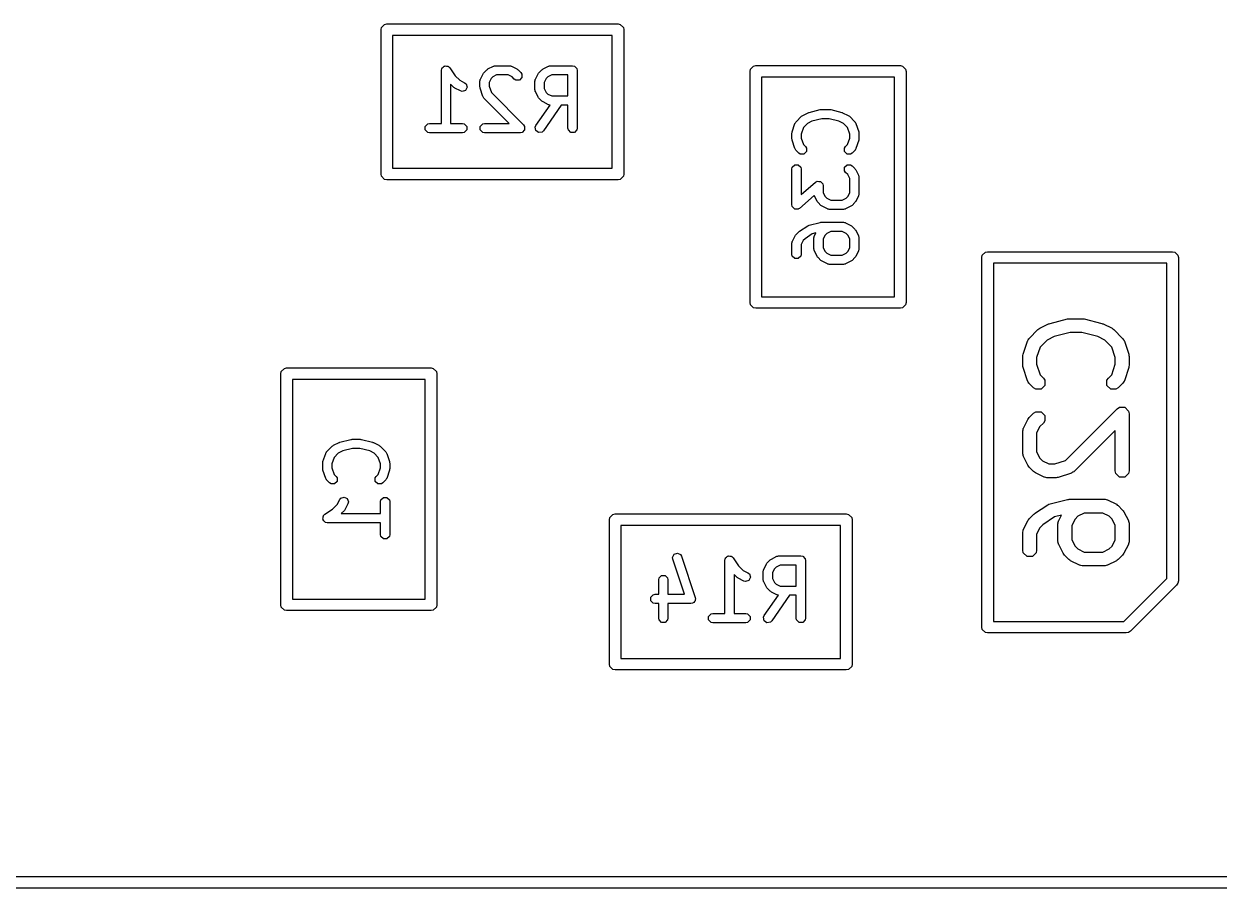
# Model space of a CAD drawing. Header units: inches. Extents: x -0.1 to 2.99, y 0.2 to 2.25.
# Drawn here: x 1.5711 to 1.9782, y 0.4121 to 0.7066 of the extents above; entities that cross this region are included whole.
import ezdxf

# ---------------------------------------------------------------- set-up
doc = ezdxf.new("R2010")
doc.units = ezdxf.units.IN
doc.header["$MEASUREMENT"] = 0
doc.layers.add('BLACK', color=250, linetype='CONTINUOUS')

msp = doc.modelspace()

# ---------------------------------------------------------------- linework, layer by layer
at = {"layer": 'BLACK', "linetype": 'CONTINUOUS'}
for p, q in [((1.69274, 0.70461), (1.69289, 0.70536)), ((1.69274, 0.65539), (1.69274, 0.70461)), ((1.69289, 0.70536), (1.69395, 0.70642)), ((1.69395, 0.70642), (1.6947, 0.70657)), ((1.6947, 0.70657), (1.77344, 0.70657)), ((1.77344, 0.70657), (1.7742, 0.70642)), ((1.7742, 0.70642), (1.77526, 0.70536)), ((1.77526, 0.70536), (1.77541, 0.70461)), ((1.77541, 0.70461), (1.77541, 0.65539)), ((1.69667, 0.70264), (1.69667, 0.65736)), ((1.77148, 0.70264), (1.69667, 0.70264)), ((1.77148, 0.65736), (1.77148, 0.70264)), ((1.71393, 0.69187), (1.71426, 0.6922)), ((1.71426, 0.6922), (1.71442, 0.6922)), ((1.71442, 0.6922), (1.71455, 0.69229)), ((1.71455, 0.69229), (1.715, 0.6922)), ((1.715, 0.6922), (1.71546, 0.6922)), ((1.71546, 0.6922), (1.71558, 0.69208)), ((1.72915, 0.69121), (1.73103, 0.69215)), ((1.73103, 0.69215), (1.7311, 0.69217)), ((1.7311, 0.69217), (1.73113, 0.6922)), ((1.73113, 0.6922), (1.73138, 0.69225)), ((1.73138, 0.69225), (1.73162, 0.69231)), ((1.73162, 0.69231), (1.73165, 0.6923)), ((1.73165, 0.6923), (1.73173, 0.69232)), ((1.73173, 0.69232), (1.73642, 0.69232)), ((1.73642, 0.69232), (1.7365, 0.6923)), ((1.7365, 0.6923), (1.73653, 0.69231)), ((1.73653, 0.69231), (1.73677, 0.69225)), ((1.73677, 0.69225), (1.73702, 0.6922)), ((1.73702, 0.6922), (1.73705, 0.69217)), ((1.73705, 0.69217), (1.73712, 0.69215)), ((1.73712, 0.69215), (1.739, 0.69121)), ((1.7479, 0.69121), (1.74977, 0.69215)), ((1.74977, 0.69215), (1.74985, 0.69217)), ((1.74985, 0.69217), (1.74988, 0.6922)), ((1.74988, 0.6922), (1.75012, 0.69225)), ((1.75012, 0.69225), (1.75037, 0.69231)), ((1.75037, 0.69231), (1.7504, 0.6923)), ((1.7504, 0.6923), (1.75048, 0.69232)), ((1.75048, 0.69232), (1.75798, 0.69232)), ((1.75798, 0.69232), (1.75858, 0.6922)), ((1.75858, 0.6922), (1.75943, 0.69134)), ((1.81858, 0.69112), (1.81964, 0.69219)), ((1.81964, 0.69219), (1.82039, 0.69234)), ((1.82039, 0.69234), (1.86961, 0.69234)), ((1.86961, 0.69234), (1.87036, 0.69219)), ((1.87036, 0.69219), (1.87142, 0.69112)), ((1.71328, 0.69074), (1.7134, 0.69134)), ((1.71328, 0.67263), (1.71328, 0.69074)), ((1.7134, 0.69134), (1.71352, 0.69146)), ((1.71352, 0.69146), (1.71355, 0.69162)), ((1.71355, 0.69162), (1.71393, 0.69187)), ((1.71558, 0.69208), (1.71573, 0.69205)), ((1.71573, 0.69205), (1.71617, 0.69162)), ((1.71617, 0.69162), (1.71796, 0.68893)), ((1.71796, 0.68893), (1.71954, 0.68735)), ((1.72657, 0.6877), (1.72751, 0.68957)), ((1.72751, 0.68957), (1.72767, 0.68977)), ((1.72767, 0.68977), (1.72781, 0.68998)), ((1.72781, 0.68998), (1.72874, 0.69092)), ((1.72874, 0.69092), (1.72895, 0.69106)), ((1.72895, 0.69106), (1.72915, 0.69121)), ((1.73079, 0.68851), (1.73021, 0.68793)), ((1.7321, 0.68917), (1.73079, 0.68851)), ((1.73605, 0.68917), (1.7321, 0.68917)), ((1.73736, 0.68851), (1.73605, 0.68917)), ((1.73812, 0.68775), (1.73736, 0.68851)), ((1.739, 0.69121), (1.7392, 0.69106)), ((1.7392, 0.69106), (1.73941, 0.69092)), ((1.73941, 0.69092), (1.74034, 0.68998)), ((1.74069, 0.68826), (1.73983, 0.68741)), ((1.74034, 0.68998), (1.74069, 0.68947)), ((1.74069, 0.68947), (1.74069, 0.68826)), ((1.74532, 0.6877), (1.74626, 0.68957)), ((1.74626, 0.68957), (1.74641, 0.68977)), ((1.74641, 0.68977), (1.74655, 0.68998)), ((1.74655, 0.68998), (1.74749, 0.69092)), ((1.74749, 0.69092), (1.7477, 0.69106)), ((1.7477, 0.69106), (1.7479, 0.69121)), ((1.74954, 0.68851), (1.74896, 0.68793)), ((1.75085, 0.68917), (1.74954, 0.68851)), ((1.7564, 0.68917), (1.75085, 0.68917)), ((1.7564, 0.68201), (1.7564, 0.68917)), ((1.75943, 0.69134), (1.75955, 0.69074)), ((1.75955, 0.69074), (1.75955, 0.67106)), ((1.81843, 0.69037), (1.81858, 0.69112)), ((1.81843, 0.61163), (1.81843, 0.69037)), ((1.82236, 0.6884), (1.82236, 0.6136)), ((1.86764, 0.6884), (1.82236, 0.6884)), ((1.86764, 0.6136), (1.86764, 0.6884)), ((1.87142, 0.69112), (1.87157, 0.69037)), ((1.87157, 0.69037), (1.87157, 0.61163)), ((1.71749, 0.68494), (1.71643, 0.686)), ((1.71643, 0.686), (1.71643, 0.67263)), ((1.7177, 0.6848), (1.71749, 0.68494)), ((1.7179, 0.68465), (1.7177, 0.6848)), ((1.71978, 0.68371), (1.7179, 0.68465)), ((1.71954, 0.68735), (1.72119, 0.68653)), ((1.72119, 0.68653), (1.72167, 0.68615)), ((1.72205, 0.68501), (1.72151, 0.68393)), ((1.72167, 0.68615), (1.72205, 0.68501)), ((1.72641, 0.6871), (1.72648, 0.68735)), ((1.72642, 0.68707), (1.72641, 0.6871)), ((1.72641, 0.68699), (1.72642, 0.68707)), ((1.72641, 0.68512), (1.72641, 0.68699)), ((1.72646, 0.68487), (1.72641, 0.68512)), ((1.72649, 0.68462), (1.72646, 0.68487)), ((1.72648, 0.68735), (1.72653, 0.6876)), ((1.72743, 0.68181), (1.72649, 0.68462)), ((1.72653, 0.6876), (1.72655, 0.68762)), ((1.72655, 0.68762), (1.72657, 0.6877)), ((1.73021, 0.68793), (1.72956, 0.68662)), ((1.72956, 0.68662), (1.72956, 0.68537)), ((1.72956, 0.68537), (1.7303, 0.68316)), ((1.73863, 0.68741), (1.73812, 0.68775)), ((1.73983, 0.68741), (1.73863, 0.68741)), ((1.74515, 0.68699), (1.74517, 0.68707)), ((1.74515, 0.68418), (1.74515, 0.68699)), ((1.74517, 0.6841), (1.74515, 0.68418)), ((1.74516, 0.6871), (1.74523, 0.68735)), ((1.74517, 0.68707), (1.74516, 0.6871)), ((1.74516, 0.68407), (1.74517, 0.6841)), ((1.74523, 0.68383), (1.74516, 0.68407)), ((1.74523, 0.68735), (1.74527, 0.6876)), ((1.74527, 0.6876), (1.7453, 0.68762)), ((1.7453, 0.68762), (1.74532, 0.6877)), ((1.74896, 0.68793), (1.7483, 0.68662)), ((1.7483, 0.68662), (1.7483, 0.68455)), ((1.7483, 0.68455), (1.74896, 0.68324)), ((1.72037, 0.68355), (1.71978, 0.68371)), ((1.72151, 0.68393), (1.72037, 0.68355)), ((1.72746, 0.68174), (1.72743, 0.68181)), ((1.72746, 0.6817), (1.72746, 0.68174)), ((1.7276, 0.68149), (1.72746, 0.6817)), ((1.72773, 0.68127), (1.7276, 0.68149)), ((1.72776, 0.68126), (1.72773, 0.68127)), ((1.72781, 0.68119), (1.72776, 0.68126)), ((1.73637, 0.67263), (1.72781, 0.68119)), ((1.7303, 0.68316), (1.74128, 0.67217)), ((1.74527, 0.68358), (1.74523, 0.68383)), ((1.7453, 0.68355), (1.74527, 0.68358)), ((1.74532, 0.68348), (1.7453, 0.68355)), ((1.74626, 0.6816), (1.74532, 0.68348)), ((1.74641, 0.6814), (1.74626, 0.6816)), ((1.74655, 0.68119), (1.74641, 0.6814)), ((1.74749, 0.68025), (1.74655, 0.68119)), ((1.7477, 0.68011), (1.74749, 0.68025)), ((1.7479, 0.67996), (1.7477, 0.68011)), ((1.74977, 0.67902), (1.7479, 0.67996)), ((1.74896, 0.68324), (1.74954, 0.68266)), ((1.74954, 0.68266), (1.75085, 0.68201)), ((1.75085, 0.68201), (1.7564, 0.68201)), ((1.74544, 0.67196), (1.75028, 0.67888)), ((1.75411, 0.67886), (1.74802, 0.67015)), ((1.74985, 0.679), (1.74977, 0.67902)), ((1.74988, 0.67898), (1.74985, 0.679)), ((1.75012, 0.67893), (1.74988, 0.67898)), ((1.75028, 0.67888), (1.75012, 0.67893)), ((1.7564, 0.67886), (1.75411, 0.67886)), ((1.7564, 0.67106), (1.7564, 0.67886)), ((1.83637, 0.67537), (1.83824, 0.67631)), ((1.83824, 0.67631), (1.83841, 0.67636)), ((1.83841, 0.67636), (1.83856, 0.67643)), ((1.83856, 0.67643), (1.84231, 0.67737)), ((1.84231, 0.67737), (1.84251, 0.67738)), ((1.84251, 0.67738), (1.84269, 0.67742)), ((1.84269, 0.67742), (1.84551, 0.67742)), ((1.84551, 0.67742), (1.8457, 0.67738)), ((1.8457, 0.67738), (1.84589, 0.67737)), ((1.84589, 0.67737), (1.84964, 0.67643)), ((1.84964, 0.67643), (1.84979, 0.67636)), ((1.84979, 0.67636), (1.84996, 0.67631)), ((1.84996, 0.67631), (1.85183, 0.67537)), ((1.70778, 0.67166), (1.70863, 0.67251)), ((1.70863, 0.67251), (1.70923, 0.67263)), ((1.70923, 0.67263), (1.71328, 0.67263)), ((1.71643, 0.67263), (1.72048, 0.67263)), ((1.72048, 0.67263), (1.72109, 0.67251)), ((1.72109, 0.67251), (1.72194, 0.67166)), ((1.72653, 0.67166), (1.72738, 0.67251)), ((1.72738, 0.67251), (1.72798, 0.67263)), ((1.72798, 0.67263), (1.73637, 0.67263)), ((1.74128, 0.67217), (1.74162, 0.67166)), ((1.74519, 0.6714), (1.74544, 0.67196)), ((1.83276, 0.66978), (1.8337, 0.67259)), ((1.8337, 0.67259), (1.83374, 0.67266)), ((1.83374, 0.67269), (1.83388, 0.6729)), ((1.83374, 0.67266), (1.83374, 0.67269)), ((1.83388, 0.6729), (1.83401, 0.67312)), ((1.83401, 0.67312), (1.83404, 0.67314)), ((1.83404, 0.67314), (1.83408, 0.6732)), ((1.83408, 0.6732), (1.83596, 0.67508)), ((1.83596, 0.67508), (1.83617, 0.67522)), ((1.83617, 0.67522), (1.83637, 0.67537)), ((1.838, 0.67267), (1.83657, 0.67124)), ((1.83949, 0.67342), (1.838, 0.67267)), ((1.84289, 0.67427), (1.83949, 0.67342)), ((1.84531, 0.67427), (1.84289, 0.67427)), ((1.84871, 0.67342), (1.84531, 0.67427)), ((1.8502, 0.67267), (1.84871, 0.67342)), ((1.85163, 0.67124), (1.8502, 0.67267)), ((1.85183, 0.67537), (1.85203, 0.67522)), ((1.85203, 0.67522), (1.85224, 0.67508)), ((1.85224, 0.67508), (1.85412, 0.6732)), ((1.85412, 0.6732), (1.85416, 0.67314)), ((1.85416, 0.67314), (1.8542, 0.67312)), ((1.8542, 0.67312), (1.85432, 0.6729)), ((1.85432, 0.6729), (1.85446, 0.67269)), ((1.85446, 0.67269), (1.85446, 0.67266)), ((1.85446, 0.67266), (1.8545, 0.67259)), ((1.8545, 0.67259), (1.85544, 0.66978)), ((1.70778, 0.67045), (1.70778, 0.67166)), ((1.70863, 0.6696), (1.70778, 0.67045)), ((1.70923, 0.66948), (1.70863, 0.6696)), ((1.72048, 0.66948), (1.70923, 0.66948)), ((1.72109, 0.6696), (1.72048, 0.66948)), ((1.72194, 0.67045), (1.72109, 0.6696)), ((1.72194, 0.67166), (1.72194, 0.67045)), ((1.72653, 0.67045), (1.72653, 0.67166)), ((1.72738, 0.6696), (1.72653, 0.67045)), ((1.72798, 0.66948), (1.72738, 0.6696)), ((1.74017, 0.66948), (1.72798, 0.66948)), ((1.74077, 0.6696), (1.74017, 0.66948)), ((1.74162, 0.67045), (1.74077, 0.6696)), ((1.74077, 0.6696), (1.74077, 0.6696)), ((1.74162, 0.67166), (1.74162, 0.67045)), ((1.7454, 0.67021), (1.74519, 0.6714)), ((1.74639, 0.66952), (1.7454, 0.67021)), ((1.74758, 0.66973), (1.74639, 0.66952)), ((1.74802, 0.67015), (1.74758, 0.66973)), ((1.75652, 0.67045), (1.7564, 0.67106)), ((1.75738, 0.6696), (1.75652, 0.67045)), ((1.75858, 0.6696), (1.75738, 0.6696)), ((1.75943, 0.67045), (1.75858, 0.6696)), ((1.75955, 0.67106), (1.75943, 0.67045)), ((1.83268, 0.66928), (1.83273, 0.66953)), ((1.83268, 0.6674), (1.83268, 0.66928)), ((1.83273, 0.66953), (1.83276, 0.66978)), ((1.83657, 0.67124), (1.83583, 0.66902)), ((1.83583, 0.66902), (1.83583, 0.66766)), ((1.85237, 0.66902), (1.85163, 0.67124)), ((1.85237, 0.66766), (1.85237, 0.66902)), ((1.85544, 0.66978), (1.85547, 0.66953)), ((1.85547, 0.66953), (1.85552, 0.66928)), ((1.85552, 0.66928), (1.85552, 0.6674)), ((1.83273, 0.66716), (1.83268, 0.6674)), ((1.83276, 0.66691), (1.83273, 0.66716)), ((1.8337, 0.66409), (1.83276, 0.66691)), ((1.83374, 0.66403), (1.8337, 0.66409)), ((1.83374, 0.66399), (1.83374, 0.66403)), ((1.83388, 0.66378), (1.83374, 0.66399)), ((1.83401, 0.66356), (1.83388, 0.66378)), ((1.83583, 0.66766), (1.83657, 0.66544)), ((1.83657, 0.66544), (1.83725, 0.66477)), ((1.83725, 0.66477), (1.83759, 0.66426)), ((1.83759, 0.66426), (1.83759, 0.66305)), ((1.85061, 0.66426), (1.85095, 0.66477)), ((1.85061, 0.66305), (1.85061, 0.66426)), ((1.85095, 0.66477), (1.85163, 0.66544)), ((1.85163, 0.66544), (1.85237, 0.66766)), ((1.85432, 0.66378), (1.8542, 0.66356)), ((1.85446, 0.66399), (1.85432, 0.66378)), ((1.8545, 0.66409), (1.85446, 0.66403)), ((1.85446, 0.66403), (1.85446, 0.66399)), ((1.85544, 0.66691), (1.8545, 0.66409)), ((1.85547, 0.66716), (1.85544, 0.66691)), ((1.85552, 0.6674), (1.85547, 0.66716)), ((1.83404, 0.66354), (1.83401, 0.66356)), ((1.83408, 0.66348), (1.83404, 0.66354)), ((1.83502, 0.66254), (1.83408, 0.66348)), ((1.83553, 0.6622), (1.83502, 0.66254)), ((1.83674, 0.6622), (1.83553, 0.6622)), ((1.83759, 0.66305), (1.83674, 0.6622)), ((1.85147, 0.6622), (1.85061, 0.66305)), ((1.85267, 0.6622), (1.85147, 0.6622)), ((1.85318, 0.66254), (1.85267, 0.6622)), ((1.85412, 0.66348), (1.85318, 0.66254)), ((1.85416, 0.66354), (1.85412, 0.66348)), ((1.8542, 0.66356), (1.85416, 0.66354)), ((1.69667, 0.65736), (1.77148, 0.65736)), ((1.83268, 0.65709), (1.8328, 0.6577)), ((1.83268, 0.64491), (1.83268, 0.65709)), ((1.8328, 0.6577), (1.83366, 0.65855)), ((1.83366, 0.65855), (1.83486, 0.65855)), ((1.83486, 0.65855), (1.83571, 0.6577)), ((1.83571, 0.6577), (1.83583, 0.65709)), ((1.83583, 0.65709), (1.83583, 0.64838)), ((1.85061, 0.6577), (1.85147, 0.65855)), ((1.85061, 0.65649), (1.85061, 0.6577)), ((1.85095, 0.65598), (1.85061, 0.65649)), ((1.85171, 0.65522), (1.85095, 0.65598)), ((1.85147, 0.65855), (1.85267, 0.65855)), ((1.85267, 0.65855), (1.85318, 0.65821)), ((1.85318, 0.65821), (1.85412, 0.65727)), ((1.85412, 0.65727), (1.85426, 0.65706)), ((1.85426, 0.65706), (1.85441, 0.65686)), ((1.85441, 0.65686), (1.85535, 0.65499)), ((1.69289, 0.65464), (1.69274, 0.65539)), ((1.69395, 0.65358), (1.69289, 0.65464)), ((1.6947, 0.65343), (1.69395, 0.65358)), ((1.77344, 0.65343), (1.6947, 0.65343)), ((1.7742, 0.65358), (1.77344, 0.65343)), ((1.77526, 0.65464), (1.7742, 0.65358)), ((1.77541, 0.65539), (1.77526, 0.65464)), ((1.83583, 0.64838), (1.84072, 0.65265)), ((1.84072, 0.65265), (1.84111, 0.65288)), ((1.84111, 0.65288), (1.84115, 0.65292)), ((1.84115, 0.65292), (1.84119, 0.65292)), ((1.84119, 0.65292), (1.84125, 0.65296)), ((1.84125, 0.65296), (1.84181, 0.65292)), ((1.84181, 0.65292), (1.84236, 0.65292)), ((1.84236, 0.65292), (1.8424, 0.65288)), ((1.8424, 0.65288), (1.84245, 0.65288)), ((1.84245, 0.65288), (1.84282, 0.65246)), ((1.84282, 0.65246), (1.84321, 0.65207)), ((1.84321, 0.65207), (1.84323, 0.652)), ((1.84323, 0.652), (1.84325, 0.65197)), ((1.84325, 0.65197), (1.84324, 0.65191)), ((1.84324, 0.65191), (1.84333, 0.65147)), ((1.84333, 0.65147), (1.84333, 0.64903)), ((1.85237, 0.65391), (1.85171, 0.65522)), ((1.85237, 0.64903), (1.85237, 0.65391)), ((1.85535, 0.65499), (1.85537, 0.65491)), ((1.85537, 0.65491), (1.8554, 0.65488)), ((1.8554, 0.65488), (1.85545, 0.65464)), ((1.85545, 0.65464), (1.85551, 0.65439)), ((1.85551, 0.65439), (1.8555, 0.65436)), ((1.8555, 0.65436), (1.85552, 0.65428)), ((1.85552, 0.65428), (1.85552, 0.64866)), ((1.84029, 0.6481), (1.83529, 0.64372)), ((1.8403, 0.64805), (1.84029, 0.6481)), ((1.84033, 0.64803), (1.8403, 0.64805)), ((1.84035, 0.64795), (1.84033, 0.64803)), ((1.84129, 0.64608), (1.84035, 0.64795)), ((1.84333, 0.64903), (1.84399, 0.64771)), ((1.84399, 0.64771), (1.84456, 0.64714)), ((1.85114, 0.64714), (1.85171, 0.64771)), ((1.85171, 0.64771), (1.85237, 0.64903)), ((1.85535, 0.64795), (1.85441, 0.64608)), ((1.85537, 0.64803), (1.85535, 0.64795)), ((1.8554, 0.64805), (1.85537, 0.64803)), ((1.85545, 0.6483), (1.8554, 0.64805)), ((1.85551, 0.64854), (1.85545, 0.6483)), ((1.85552, 0.64866), (1.8555, 0.64858)), ((1.8555, 0.64858), (1.85551, 0.64854)), ((1.83277, 0.64447), (1.83268, 0.64491)), ((1.83277, 0.6444), (1.83277, 0.64447)), ((1.83279, 0.64438), (1.83277, 0.6444)), ((1.8328, 0.6443), (1.83279, 0.64438)), ((1.83319, 0.64391), (1.8328, 0.6443)), ((1.83356, 0.6435), (1.83319, 0.64391)), ((1.83362, 0.64349), (1.83356, 0.6435)), ((1.83366, 0.64345), (1.83362, 0.64349)), ((1.83421, 0.64345), (1.83366, 0.64345)), ((1.83476, 0.64342), (1.83421, 0.64345)), ((1.83483, 0.64345), (1.83476, 0.64342)), ((1.83486, 0.64345), (1.83483, 0.64345)), ((1.83491, 0.6435), (1.83486, 0.64345)), ((1.83529, 0.64372), (1.83491, 0.6435)), ((1.84144, 0.64588), (1.84129, 0.64608)), ((1.84158, 0.64567), (1.84144, 0.64588)), ((1.84252, 0.64473), (1.84158, 0.64567)), ((1.84273, 0.64459), (1.84252, 0.64473)), ((1.84293, 0.64444), (1.84273, 0.64459)), ((1.8448, 0.6435), (1.84293, 0.64444)), ((1.84456, 0.64714), (1.84588, 0.64648)), ((1.84488, 0.64348), (1.8448, 0.6435)), ((1.8449, 0.64345), (1.84488, 0.64348)), ((1.84515, 0.6434), (1.8449, 0.64345)), ((1.84539, 0.64334), (1.84515, 0.6434)), ((1.84543, 0.64335), (1.84539, 0.64334)), ((1.84551, 0.64333), (1.84543, 0.64335)), ((1.85019, 0.64333), (1.84551, 0.64333)), ((1.84588, 0.64648), (1.84982, 0.64648)), ((1.84982, 0.64648), (1.85114, 0.64714)), ((1.85027, 0.64335), (1.85019, 0.64333)), ((1.8503, 0.64334), (1.85027, 0.64335)), ((1.85055, 0.6434), (1.8503, 0.64334)), ((1.8508, 0.64345), (1.85055, 0.6434)), ((1.85082, 0.64348), (1.8508, 0.64345)), ((1.8509, 0.6435), (1.85082, 0.64348)), ((1.85277, 0.64444), (1.8509, 0.6435)), ((1.85297, 0.64459), (1.85277, 0.64444)), ((1.85318, 0.64473), (1.85297, 0.64459)), ((1.85412, 0.64567), (1.85318, 0.64473)), ((1.85426, 0.64588), (1.85412, 0.64567)), ((1.85441, 0.64608), (1.85426, 0.64588)), ((1.83408, 0.63477), (1.83502, 0.63571)), ((1.83502, 0.63571), (1.83515, 0.6358)), ((1.83515, 0.6358), (1.83526, 0.63591)), ((1.83526, 0.63591), (1.83807, 0.63778)), ((1.83807, 0.63778), (1.83832, 0.63788)), ((1.83832, 0.63788), (1.83856, 0.638)), ((1.83856, 0.638), (1.84231, 0.63894)), ((1.84083, 0.63532), (1.83959, 0.63501)), ((1.84035, 0.63436), (1.84083, 0.63532)), ((1.84231, 0.63894), (1.84251, 0.63895)), ((1.84251, 0.63895), (1.84269, 0.63898)), ((1.84269, 0.63898), (1.85019, 0.63898)), ((1.84456, 0.63518), (1.84399, 0.6346)), ((1.84588, 0.63583), (1.84456, 0.63518)), ((1.84982, 0.63583), (1.84588, 0.63583)), ((1.85114, 0.63518), (1.84982, 0.63583)), ((1.85019, 0.63898), (1.85027, 0.63897)), ((1.85027, 0.63897), (1.8503, 0.63898)), ((1.8503, 0.63898), (1.85055, 0.63891)), ((1.85055, 0.63891), (1.8508, 0.63886)), ((1.8508, 0.63886), (1.85082, 0.63884)), ((1.85082, 0.63884), (1.8509, 0.63882)), ((1.8509, 0.63882), (1.85277, 0.63788)), ((1.85171, 0.6346), (1.85114, 0.63518)), ((1.85277, 0.63788), (1.85297, 0.63772)), ((1.85297, 0.63772), (1.85318, 0.63758)), ((1.85318, 0.63758), (1.85412, 0.63665)), ((1.85412, 0.63665), (1.85426, 0.63644)), ((1.85426, 0.63644), (1.85441, 0.63624)), ((1.85441, 0.63624), (1.85535, 0.63436)), ((1.83268, 0.63178), (1.8327, 0.63186)), ((1.83268, 0.62803), (1.83268, 0.63178)), ((1.83269, 0.6319), (1.83275, 0.63214)), ((1.8327, 0.63186), (1.83269, 0.6319)), ((1.83275, 0.63214), (1.8328, 0.63239)), ((1.8328, 0.63239), (1.83283, 0.63241)), ((1.83283, 0.63241), (1.83285, 0.63249)), ((1.83285, 0.63249), (1.83379, 0.63436)), ((1.83379, 0.63436), (1.83394, 0.63456)), ((1.83394, 0.63456), (1.83408, 0.63477)), ((1.83649, 0.63273), (1.83583, 0.63141)), ((1.83583, 0.63141), (1.83583, 0.62803)), ((1.83714, 0.63337), (1.83649, 0.63273)), ((1.83959, 0.63501), (1.83714, 0.63337)), ((1.84018, 0.63366), (1.8402, 0.63374)), ((1.84018, 0.62991), (1.84018, 0.63366)), ((1.84019, 0.63377), (1.84025, 0.63401)), ((1.8402, 0.63374), (1.84019, 0.63377)), ((1.84025, 0.63401), (1.8403, 0.63426)), ((1.8403, 0.63426), (1.84033, 0.63429)), ((1.84033, 0.63429), (1.84035, 0.63436)), ((1.84399, 0.6346), (1.84333, 0.63329)), ((1.84333, 0.63329), (1.84333, 0.63028)), ((1.85237, 0.63329), (1.85171, 0.6346)), ((1.85237, 0.63028), (1.85237, 0.63329)), ((1.85535, 0.63436), (1.85537, 0.63429)), ((1.85537, 0.63429), (1.8554, 0.63426)), ((1.8554, 0.63426), (1.85545, 0.63401)), ((1.85545, 0.63401), (1.85551, 0.63377)), ((1.85551, 0.63377), (1.8555, 0.63374)), ((1.8555, 0.63374), (1.85552, 0.63366)), ((1.85552, 0.63366), (1.85552, 0.62991)), ((1.8328, 0.62743), (1.83268, 0.62803)), ((1.83366, 0.62658), (1.8328, 0.62743)), ((1.83571, 0.62743), (1.83486, 0.62658)), ((1.83583, 0.62803), (1.83571, 0.62743)), ((1.8402, 0.62983), (1.84018, 0.62991)), ((1.84019, 0.6298), (1.8402, 0.62983)), ((1.84025, 0.62955), (1.84019, 0.6298)), ((1.8403, 0.62931), (1.84025, 0.62955)), ((1.84033, 0.62928), (1.8403, 0.62931)), ((1.84035, 0.6292), (1.84033, 0.62928)), ((1.84129, 0.62733), (1.84035, 0.6292)), ((1.84144, 0.62713), (1.84129, 0.62733)), ((1.84158, 0.62692), (1.84144, 0.62713)), ((1.84333, 0.63028), (1.84399, 0.62897)), ((1.84399, 0.62897), (1.84456, 0.62839)), ((1.84456, 0.62839), (1.84588, 0.62773)), ((1.84588, 0.62773), (1.84982, 0.62773)), ((1.84982, 0.62773), (1.85114, 0.62839)), ((1.85114, 0.62839), (1.85171, 0.62897)), ((1.85171, 0.62897), (1.85237, 0.63028)), ((1.85426, 0.62713), (1.85412, 0.62692)), ((1.85441, 0.62733), (1.85426, 0.62713)), ((1.85535, 0.6292), (1.85441, 0.62733)), ((1.85537, 0.62928), (1.85535, 0.6292)), ((1.8554, 0.62931), (1.85537, 0.62928)), ((1.85545, 0.62955), (1.8554, 0.62931)), ((1.85551, 0.6298), (1.85545, 0.62955)), ((1.85552, 0.62991), (1.8555, 0.62983)), ((1.8555, 0.62983), (1.85551, 0.6298)), ((1.89738, 0.62698), (1.89753, 0.62773)), ((1.89738, 0.50099), (1.89738, 0.62698)), ((1.89753, 0.62773), (1.89859, 0.6288)), ((1.89859, 0.6288), (1.89935, 0.62894)), ((1.89935, 0.62894), (1.96234, 0.62894)), ((1.96234, 0.62894), (1.96309, 0.6288)), ((1.96309, 0.6288), (1.96416, 0.62773)), ((1.96416, 0.62773), (1.96431, 0.62698)), ((1.96431, 0.62698), (1.96431, 0.51674)), ((1.83486, 0.62658), (1.83366, 0.62658)), ((1.84252, 0.62598), (1.84158, 0.62692)), ((1.84273, 0.62584), (1.84252, 0.62598)), ((1.84293, 0.62569), (1.84273, 0.62584)), ((1.8448, 0.62475), (1.84293, 0.62569)), ((1.84488, 0.62473), (1.8448, 0.62475)), ((1.8449, 0.6247), (1.84488, 0.62473)), ((1.84515, 0.62466), (1.8449, 0.6247)), ((1.84539, 0.62459), (1.84515, 0.62466)), ((1.84543, 0.6246), (1.84539, 0.62459)), ((1.84551, 0.62458), (1.84543, 0.6246)), ((1.85019, 0.62458), (1.84551, 0.62458)), ((1.85027, 0.6246), (1.85019, 0.62458)), ((1.8503, 0.62459), (1.85027, 0.6246)), ((1.85055, 0.62466), (1.8503, 0.62459)), ((1.8508, 0.6247), (1.85055, 0.62466)), ((1.85082, 0.62473), (1.8508, 0.6247)), ((1.8509, 0.62475), (1.85082, 0.62473)), ((1.85277, 0.62569), (1.8509, 0.62475)), ((1.85297, 0.62584), (1.85277, 0.62569)), ((1.85318, 0.62598), (1.85297, 0.62584)), ((1.85412, 0.62692), (1.85318, 0.62598)), ((1.90131, 0.62501), (1.90131, 0.50296)), ((1.96037, 0.62501), (1.90131, 0.62501)), ((1.96037, 0.51756), (1.96037, 0.62501)), ((1.81858, 0.61088), (1.81843, 0.61163)), ((1.81964, 0.60981), (1.81858, 0.61088)), ((1.82236, 0.6136), (1.86764, 0.6136)), ((1.87142, 0.61088), (1.87036, 0.60981)), ((1.87157, 0.61163), (1.87142, 0.61088)), ((1.82039, 0.60966), (1.81964, 0.60981)), ((1.86961, 0.60966), (1.82039, 0.60966)), ((1.87036, 0.60981), (1.86961, 0.60966)), ((1.9165, 0.6024), (1.91681, 0.60261)), ((1.91681, 0.60261), (1.91711, 0.60284)), ((1.91711, 0.60284), (1.92011, 0.60434)), ((1.92011, 0.60434), (1.92036, 0.60441)), ((1.92036, 0.60441), (1.9206, 0.60452)), ((1.9206, 0.60452), (1.9266, 0.60602)), ((1.9266, 0.60602), (1.92689, 0.60604)), ((1.92689, 0.60604), (1.92717, 0.60609)), ((1.92717, 0.60609), (1.93167, 0.60609)), ((1.93167, 0.60609), (1.93195, 0.60604)), ((1.93195, 0.60604), (1.93224, 0.60602)), ((1.93224, 0.60602), (1.93824, 0.60452)), ((1.93824, 0.60452), (1.93848, 0.60441)), ((1.93848, 0.60441), (1.93872, 0.60434)), ((1.93872, 0.60434), (1.94172, 0.60284)), ((1.94172, 0.60284), (1.94202, 0.60261)), ((1.94202, 0.60261), (1.94234, 0.6024)), ((1.91143, 0.59398), (1.91293, 0.59848)), ((1.91293, 0.59848), (1.91299, 0.59858)), ((1.91299, 0.59863), (1.9132, 0.59895)), ((1.91299, 0.59858), (1.91299, 0.59863)), ((1.9132, 0.59895), (1.91339, 0.59928)), ((1.91339, 0.59928), (1.91344, 0.5993)), ((1.91344, 0.5993), (1.9135, 0.5994)), ((1.9135, 0.5994), (1.9165, 0.6024)), ((1.91957, 0.59879), (1.91724, 0.59645)), ((1.922, 0.6), (1.91957, 0.59879)), ((1.92746, 0.60137), (1.922, 0.6)), ((1.93138, 0.60137), (1.92746, 0.60137)), ((1.93684, 0.6), (1.93138, 0.60137)), ((1.93927, 0.59879), (1.93684, 0.6)), ((1.9416, 0.59645), (1.93927, 0.59879)), ((1.94234, 0.6024), (1.94534, 0.5994)), ((1.94534, 0.5994), (1.9454, 0.5993)), ((1.9454, 0.5993), (1.94545, 0.59928)), ((1.94545, 0.59928), (1.94564, 0.59895)), ((1.94564, 0.59895), (1.94585, 0.59863)), ((1.94585, 0.59863), (1.94585, 0.59858)), ((1.94585, 0.59858), (1.94591, 0.59848)), ((1.94591, 0.59848), (1.94741, 0.59398)), ((1.91724, 0.59645), (1.91603, 0.59285)), ((1.94281, 0.59285), (1.9416, 0.59645)), ((1.91131, 0.59323), (1.91138, 0.5936)), ((1.91131, 0.59023), (1.91131, 0.59323)), ((1.91138, 0.5936), (1.91143, 0.59398)), ((1.91603, 0.59285), (1.91603, 0.59061)), ((1.91603, 0.59061), (1.91724, 0.58701)), ((1.9416, 0.58701), (1.94281, 0.59061)), ((1.94281, 0.59061), (1.94281, 0.59285)), ((1.94741, 0.59398), (1.94746, 0.5936)), ((1.94746, 0.5936), (1.94753, 0.59323)), ((1.94753, 0.59323), (1.94753, 0.59023)), ((1.65858, 0.58735), (1.65873, 0.58811)), ((1.65858, 0.50861), (1.65858, 0.58735)), ((1.65873, 0.58811), (1.6598, 0.58917)), ((1.6598, 0.58917), (1.66055, 0.58932)), ((1.66055, 0.58932), (1.70976, 0.58932)), ((1.70976, 0.58932), (1.71052, 0.58917)), ((1.71052, 0.58917), (1.71158, 0.58811)), ((1.71158, 0.58811), (1.71173, 0.58735)), ((1.71173, 0.58735), (1.71173, 0.50861)), ((1.91138, 0.58986), (1.91131, 0.59023)), ((1.91143, 0.58948), (1.91138, 0.58986)), ((1.91293, 0.58498), (1.91143, 0.58948)), ((1.91724, 0.58701), (1.91834, 0.5859)), ((1.9405, 0.5859), (1.9416, 0.58701)), ((1.94741, 0.58948), (1.94591, 0.58498)), ((1.94746, 0.58986), (1.94741, 0.58948)), ((1.94753, 0.59023), (1.94746, 0.58986)), ((1.66252, 0.58539), (1.66252, 0.51058)), ((1.7078, 0.58539), (1.66252, 0.58539)), ((1.7078, 0.51058), (1.7078, 0.58539)), ((1.91299, 0.58488), (1.91293, 0.58498)), ((1.91299, 0.58483), (1.91299, 0.58488)), ((1.9132, 0.58451), (1.91299, 0.58483)), ((1.91339, 0.58418), (1.9132, 0.58451)), ((1.91344, 0.58416), (1.91339, 0.58418)), ((1.9135, 0.58406), (1.91344, 0.58416)), ((1.915, 0.58256), (1.9135, 0.58406)), ((1.91577, 0.58205), (1.915, 0.58256)), ((1.91885, 0.58333), (1.91758, 0.58205)), ((1.91834, 0.5859), (1.91885, 0.58514)), ((1.91885, 0.58514), (1.91885, 0.58333)), ((1.93999, 0.58514), (1.9405, 0.5859)), ((1.93999, 0.58333), (1.93999, 0.58514)), ((1.94126, 0.58205), (1.93999, 0.58333)), ((1.94384, 0.58256), (1.94307, 0.58205)), ((1.94534, 0.58406), (1.94384, 0.58256)), ((1.9454, 0.58416), (1.94534, 0.58406)), ((1.94545, 0.58418), (1.9454, 0.58416)), ((1.94564, 0.58451), (1.94545, 0.58418)), ((1.94585, 0.58483), (1.94564, 0.58451)), ((1.94591, 0.58498), (1.94585, 0.58488)), ((1.94585, 0.58488), (1.94585, 0.58483)), ((1.91758, 0.58205), (1.91577, 0.58205)), ((1.94307, 0.58205), (1.94126, 0.58205)), ((1.915, 0.5739), (1.91577, 0.57442)), ((1.91577, 0.57442), (1.91758, 0.57442)), ((1.91758, 0.57442), (1.91885, 0.57314)), ((1.92589, 0.5578), (1.9435, 0.5754)), ((1.9435, 0.5754), (1.94426, 0.57592)), ((1.94426, 0.57592), (1.94607, 0.57592)), ((1.94607, 0.57592), (1.94735, 0.57464)), ((1.94735, 0.57464), (1.94753, 0.57373)), ((1.91156, 0.56879), (1.91306, 0.57179)), ((1.91306, 0.57179), (1.91329, 0.57209)), ((1.91329, 0.57209), (1.9135, 0.5724)), ((1.9135, 0.5724), (1.915, 0.5739)), ((1.91834, 0.57056), (1.91711, 0.56933)), ((1.91885, 0.57133), (1.91834, 0.57056)), ((1.91885, 0.57314), (1.91885, 0.57133)), ((1.94753, 0.57373), (1.94753, 0.55424)), ((1.91131, 0.56773), (1.91133, 0.56785)), ((1.91131, 0.56023), (1.91131, 0.56773)), ((1.91132, 0.5679), (1.91142, 0.56827)), ((1.91133, 0.56785), (1.91132, 0.5679)), ((1.91142, 0.56827), (1.91149, 0.56864)), ((1.91149, 0.56864), (1.91153, 0.56868)), ((1.91153, 0.56868), (1.91156, 0.56879)), ((1.91711, 0.56933), (1.91603, 0.56718)), ((1.91603, 0.56718), (1.91603, 0.56079)), ((1.94281, 0.56803), (1.92884, 0.55407)), ((1.94281, 0.55424), (1.94281, 0.56803)), ((1.67424, 0.56082), (1.67611, 0.56269)), ((1.67611, 0.56269), (1.67632, 0.56283)), ((1.67632, 0.56283), (1.67652, 0.56298)), ((1.67652, 0.56298), (1.6784, 0.56392)), ((1.6784, 0.56392), (1.67856, 0.56397)), ((1.67856, 0.56397), (1.67872, 0.56404)), ((1.67872, 0.56404), (1.68247, 0.56498)), ((1.68305, 0.56188), (1.67965, 0.56103)), ((1.68247, 0.56498), (1.68266, 0.56499)), ((1.68266, 0.56499), (1.68285, 0.56503)), ((1.68285, 0.56503), (1.68566, 0.56503)), ((1.68547, 0.56188), (1.68305, 0.56188)), ((1.68886, 0.56103), (1.68547, 0.56188)), ((1.68566, 0.56503), (1.68585, 0.56499)), ((1.68585, 0.56499), (1.68605, 0.56498)), ((1.68605, 0.56498), (1.6898, 0.56404)), ((1.6898, 0.56404), (1.68995, 0.56397)), ((1.68995, 0.56397), (1.69012, 0.56392)), ((1.69012, 0.56392), (1.69199, 0.56298)), ((1.69199, 0.56298), (1.69219, 0.56283)), ((1.69219, 0.56283), (1.6924, 0.56269)), ((1.6924, 0.56269), (1.69428, 0.56082)), ((1.67292, 0.55739), (1.67386, 0.5602)), ((1.67386, 0.5602), (1.6739, 0.56027)), ((1.6739, 0.5603), (1.67404, 0.56051)), ((1.6739, 0.56027), (1.6739, 0.5603)), ((1.67404, 0.56051), (1.67416, 0.56073)), ((1.67416, 0.56073), (1.6742, 0.56075)), ((1.6742, 0.56075), (1.67424, 0.56082)), ((1.67673, 0.55885), (1.67599, 0.55663)), ((1.67816, 0.56028), (1.67673, 0.55885)), ((1.67965, 0.56103), (1.67816, 0.56028)), ((1.69036, 0.56028), (1.68886, 0.56103)), ((1.69179, 0.55885), (1.69036, 0.56028)), ((1.69253, 0.55663), (1.69179, 0.55885)), ((1.69428, 0.56082), (1.69432, 0.56075)), ((1.69432, 0.56075), (1.69435, 0.56073)), ((1.69435, 0.56073), (1.69448, 0.56051)), ((1.69448, 0.56051), (1.69462, 0.5603)), ((1.69462, 0.5603), (1.69462, 0.56027)), ((1.69462, 0.56027), (1.69466, 0.5602)), ((1.69466, 0.5602), (1.69559, 0.55739)), ((1.91133, 0.56012), (1.91131, 0.56023)), ((1.91132, 0.56007), (1.91133, 0.56012)), ((1.91142, 0.5597), (1.91132, 0.56007)), ((1.91149, 0.55933), (1.91142, 0.5597)), ((1.91153, 0.55929), (1.91149, 0.55933)), ((1.91156, 0.55918), (1.91153, 0.55929)), ((1.91306, 0.55618), (1.91156, 0.55918)), ((1.91603, 0.56079), (1.91711, 0.55863)), ((1.91711, 0.55863), (1.91807, 0.55768)), ((1.92229, 0.5566), (1.92589, 0.5578)), ((1.67284, 0.55689), (1.67289, 0.55714)), ((1.67284, 0.55501), (1.67284, 0.55689)), ((1.67289, 0.55477), (1.67284, 0.55501)), ((1.67289, 0.55714), (1.67292, 0.55739)), ((1.67292, 0.55452), (1.67289, 0.55477)), ((1.67386, 0.5517), (1.67292, 0.55452)), ((1.67599, 0.55663), (1.67599, 0.55527)), ((1.67599, 0.55527), (1.67673, 0.55305)), ((1.69179, 0.55305), (1.69253, 0.55527)), ((1.69253, 0.55527), (1.69253, 0.55663)), ((1.69559, 0.55452), (1.69466, 0.5517)), ((1.69559, 0.55739), (1.69563, 0.55714)), ((1.69563, 0.55477), (1.69559, 0.55452)), ((1.69563, 0.55714), (1.69568, 0.55689)), ((1.69568, 0.55501), (1.69563, 0.55477)), ((1.69568, 0.55689), (1.69568, 0.55501)), ((1.91329, 0.55588), (1.91306, 0.55618)), ((1.9135, 0.55556), (1.91329, 0.55588)), ((1.915, 0.55407), (1.9135, 0.55556)), ((1.91532, 0.55385), (1.915, 0.55407)), ((1.91561, 0.55362), (1.91532, 0.55385)), ((1.91807, 0.55768), (1.92023, 0.5566)), ((1.92023, 0.5566), (1.92229, 0.5566)), ((1.92839, 0.55376), (1.92807, 0.55355)), ((1.92872, 0.55395), (1.92839, 0.55376)), ((1.92874, 0.554), (1.92872, 0.55395)), ((1.92884, 0.55407), (1.92874, 0.554)), ((1.94299, 0.55333), (1.94281, 0.55424)), ((1.94753, 0.55424), (1.94735, 0.55333)), ((1.6739, 0.55164), (1.67386, 0.5517)), ((1.6739, 0.5516), (1.6739, 0.55164)), ((1.67404, 0.55139), (1.6739, 0.5516)), ((1.67416, 0.55117), (1.67404, 0.55139)), ((1.6742, 0.55115), (1.67416, 0.55117)), ((1.67424, 0.55109), (1.6742, 0.55115)), ((1.67518, 0.55015), (1.67424, 0.55109)), ((1.67569, 0.54981), (1.67518, 0.55015)), ((1.67689, 0.54981), (1.67569, 0.54981)), ((1.67673, 0.55305), (1.6774, 0.55238)), ((1.67775, 0.55066), (1.67689, 0.54981)), ((1.6774, 0.55238), (1.67775, 0.55187)), ((1.67775, 0.55187), (1.67775, 0.55066)), ((1.69077, 0.55187), (1.69111, 0.55238)), ((1.69077, 0.55066), (1.69077, 0.55187)), ((1.69162, 0.54981), (1.69077, 0.55066)), ((1.69111, 0.55238), (1.69179, 0.55305)), ((1.69283, 0.54981), (1.69162, 0.54981)), ((1.69334, 0.55015), (1.69283, 0.54981)), ((1.69428, 0.55109), (1.69334, 0.55015)), ((1.69432, 0.55115), (1.69428, 0.55109)), ((1.69435, 0.55117), (1.69432, 0.55115)), ((1.69448, 0.55139), (1.69435, 0.55117)), ((1.69462, 0.5516), (1.69448, 0.55139)), ((1.69466, 0.5517), (1.69462, 0.55164)), ((1.69462, 0.55164), (1.69462, 0.5516)), ((1.91861, 0.55212), (1.91561, 0.55362)), ((1.91873, 0.55209), (1.91861, 0.55212)), ((1.91877, 0.55205), (1.91873, 0.55209)), ((1.91914, 0.55198), (1.91877, 0.55205)), ((1.9195, 0.55188), (1.91914, 0.55198)), ((1.91955, 0.5519), (1.9195, 0.55188)), ((1.91967, 0.55187), (1.91955, 0.5519)), ((1.92267, 0.55187), (1.91967, 0.55187)), ((1.92304, 0.55195), (1.92267, 0.55187)), ((1.92342, 0.55199), (1.92304, 0.55195)), ((1.92792, 0.55349), (1.92342, 0.55199)), ((1.92802, 0.55355), (1.92792, 0.55349)), ((1.92807, 0.55355), (1.92802, 0.55355)), ((1.94426, 0.55205), (1.94299, 0.55333)), ((1.94607, 0.55205), (1.94426, 0.55205)), ((1.94735, 0.55333), (1.94607, 0.55205)), ((1.67622, 0.54124), (1.67781, 0.54282)), ((1.67781, 0.54282), (1.67863, 0.54447)), ((1.67863, 0.54447), (1.67901, 0.54496)), ((1.67901, 0.54496), (1.68015, 0.54534)), ((1.68015, 0.54534), (1.68123, 0.5448)), ((1.68145, 0.54306), (1.68051, 0.54119)), ((1.68123, 0.5448), (1.68161, 0.54365)), ((1.68161, 0.54365), (1.68145, 0.54306)), ((1.69253, 0.54377), (1.69265, 0.54437)), ((1.69253, 0.53972), (1.69253, 0.54377)), ((1.69265, 0.54437), (1.6935, 0.54522)), ((1.6935, 0.54522), (1.6947, 0.54522)), ((1.6947, 0.54522), (1.69556, 0.54437)), ((1.69556, 0.54437), (1.69568, 0.54377)), ((1.69568, 0.54377), (1.69568, 0.53252)), ((1.91536, 0.5397), (1.91986, 0.5427)), ((1.91986, 0.5427), (1.92023, 0.54286)), ((1.92023, 0.54286), (1.9206, 0.54303)), ((1.9206, 0.54303), (1.9266, 0.54453)), ((1.9266, 0.54453), (1.92689, 0.54454)), ((1.92689, 0.54454), (1.92717, 0.5446)), ((1.92717, 0.5446), (1.93917, 0.5446)), ((1.93917, 0.5446), (1.93928, 0.54458)), ((1.93928, 0.54458), (1.93934, 0.54459)), ((1.93934, 0.54459), (1.9397, 0.54449)), ((1.9397, 0.54449), (1.94007, 0.54442)), ((1.94007, 0.54442), (1.94011, 0.54438)), ((1.94011, 0.54438), (1.94022, 0.54435)), ((1.94022, 0.54435), (1.94322, 0.54285)), ((1.94322, 0.54285), (1.94352, 0.54262)), ((1.94352, 0.54262), (1.94384, 0.54241)), ((1.94384, 0.54241), (1.94534, 0.54091)), ((1.67287, 0.53784), (1.67296, 0.53829)), ((1.67296, 0.5377), (1.67287, 0.53784)), ((1.67296, 0.53874), (1.67308, 0.53886)), ((1.67296, 0.53829), (1.67296, 0.53874)), ((1.67296, 0.53754), (1.67296, 0.5377)), ((1.67328, 0.53721), (1.67296, 0.53754)), ((1.67308, 0.53886), (1.67311, 0.53902)), ((1.67311, 0.53902), (1.67354, 0.53945)), ((1.67354, 0.53945), (1.67622, 0.54124)), ((1.68022, 0.54078), (1.67915, 0.53972)), ((1.67915, 0.53972), (1.69253, 0.53972)), ((1.68036, 0.54099), (1.68022, 0.54078)), ((1.68051, 0.54119), (1.68036, 0.54099)), ((1.7705, 0.53759), (1.77065, 0.53834)), ((1.7705, 0.48838), (1.7705, 0.53759)), ((1.77065, 0.53834), (1.77172, 0.53941)), ((1.77172, 0.53941), (1.77247, 0.53956)), ((1.77247, 0.53956), (1.85121, 0.53956)), ((1.85121, 0.53956), (1.85197, 0.53941)), ((1.85197, 0.53941), (1.85303, 0.53834)), ((1.85303, 0.53834), (1.85318, 0.53759)), ((1.85318, 0.53759), (1.85318, 0.48838)), ((1.91306, 0.53729), (1.91329, 0.53759)), ((1.91329, 0.53759), (1.9135, 0.53791)), ((1.9135, 0.53791), (1.915, 0.53941)), ((1.915, 0.53941), (1.9152, 0.53954)), ((1.9152, 0.53954), (1.91536, 0.5397)), ((1.92214, 0.53854), (1.91818, 0.5359)), ((1.92447, 0.53913), (1.92214, 0.53854)), ((1.92356, 0.53729), (1.92447, 0.53913)), ((1.92911, 0.53784), (1.92803, 0.53568)), ((1.93007, 0.5388), (1.92911, 0.53784)), ((1.93223, 0.53987), (1.93007, 0.5388)), ((1.93861, 0.53987), (1.93223, 0.53987)), ((1.94077, 0.5388), (1.93861, 0.53987)), ((1.94173, 0.53784), (1.94077, 0.5388)), ((1.94281, 0.53568), (1.94173, 0.53784)), ((1.94534, 0.54091), (1.94555, 0.54059)), ((1.94555, 0.54059), (1.94578, 0.54029)), ((1.94578, 0.54029), (1.94728, 0.53729)), ((1.67354, 0.53683), (1.67328, 0.53721)), ((1.6737, 0.5368), (1.67354, 0.53683)), ((1.67381, 0.53669), (1.6737, 0.5368)), ((1.67442, 0.53657), (1.67381, 0.53669)), ((1.69253, 0.53657), (1.67442, 0.53657)), ((1.69253, 0.53252), (1.69253, 0.53657)), ((1.77444, 0.53562), (1.77444, 0.49035)), ((1.84924, 0.53562), (1.77444, 0.53562)), ((1.84924, 0.49035), (1.84924, 0.53562)), ((1.91131, 0.53324), (1.91133, 0.53335)), ((1.91132, 0.53341), (1.91142, 0.53377)), ((1.91133, 0.53335), (1.91132, 0.53341)), ((1.91142, 0.53377), (1.91149, 0.53414)), ((1.91149, 0.53414), (1.91153, 0.53418)), ((1.91153, 0.53418), (1.91156, 0.53429)), ((1.91156, 0.53429), (1.91306, 0.53729)), ((1.91711, 0.53484), (1.91603, 0.53268)), ((1.91818, 0.5359), (1.91711, 0.53484)), ((1.92331, 0.53641), (1.92341, 0.53677)), ((1.92333, 0.53635), (1.92331, 0.53641)), ((1.92331, 0.53624), (1.92333, 0.53635)), ((1.92331, 0.53024), (1.92331, 0.53624)), ((1.92341, 0.53677), (1.92349, 0.53714)), ((1.92349, 0.53714), (1.92353, 0.53718)), ((1.92353, 0.53718), (1.92356, 0.53729)), ((1.92803, 0.53568), (1.92803, 0.5308)), ((1.94281, 0.5308), (1.94281, 0.53568)), ((1.94728, 0.53729), (1.94731, 0.53718)), ((1.94731, 0.53718), (1.94735, 0.53714)), ((1.94735, 0.53714), (1.94742, 0.53677)), ((1.94742, 0.53677), (1.94752, 0.53641)), ((1.94752, 0.53641), (1.94751, 0.53635)), ((1.94751, 0.53635), (1.94753, 0.53624)), ((1.94753, 0.53624), (1.94753, 0.53024)), ((1.69265, 0.53191), (1.69253, 0.53252)), ((1.6935, 0.53106), (1.69265, 0.53191)), ((1.6947, 0.53106), (1.6935, 0.53106)), ((1.69556, 0.53191), (1.6947, 0.53106)), ((1.69568, 0.53252), (1.69556, 0.53191)), ((1.91131, 0.52724), (1.91131, 0.53324)), ((1.91603, 0.53268), (1.91603, 0.52724)), ((1.92333, 0.53012), (1.92331, 0.53024)), ((1.92331, 0.53007), (1.92333, 0.53012)), ((1.92341, 0.52971), (1.92331, 0.53007)), ((1.92349, 0.52933), (1.92341, 0.52971)), ((1.92353, 0.5293), (1.92349, 0.52933)), ((1.92356, 0.52918), (1.92353, 0.5293)), ((1.92803, 0.5308), (1.92911, 0.52864)), ((1.94173, 0.52864), (1.94281, 0.5308)), ((1.94731, 0.5293), (1.94728, 0.52918)), ((1.94735, 0.52933), (1.94731, 0.5293)), ((1.94742, 0.52971), (1.94735, 0.52933)), ((1.94752, 0.53007), (1.94742, 0.52971)), ((1.94753, 0.53024), (1.94751, 0.53012)), ((1.94751, 0.53012), (1.94752, 0.53007)), ((1.79199, 0.52478), (1.79253, 0.52585)), ((1.79253, 0.52585), (1.79368, 0.52623)), ((1.79368, 0.52623), (1.79475, 0.5257)), ((1.79475, 0.5257), (1.79506, 0.52516)), ((1.81093, 0.52518), (1.81107, 0.52527)), ((1.81107, 0.52527), (1.81152, 0.52518)), ((1.82764, 0.52518), (1.82789, 0.52523)), ((1.82789, 0.52523), (1.82814, 0.5253)), ((1.82814, 0.5253), (1.82817, 0.52529)), ((1.82817, 0.52529), (1.82825, 0.5253)), ((1.82825, 0.5253), (1.83575, 0.5253)), ((1.83575, 0.5253), (1.83635, 0.52518)), ((1.91149, 0.52633), (1.91131, 0.52724)), ((1.91277, 0.52506), (1.91149, 0.52633)), ((1.91585, 0.52633), (1.91458, 0.52506)), ((1.91603, 0.52724), (1.91585, 0.52633)), ((1.92506, 0.52618), (1.92356, 0.52918)), ((1.92529, 0.52588), (1.92506, 0.52618)), ((1.9255, 0.52557), (1.92529, 0.52588)), ((1.927, 0.52407), (1.9255, 0.52557)), ((1.92911, 0.52864), (1.93007, 0.52768)), ((1.93007, 0.52768), (1.93223, 0.5266)), ((1.93223, 0.5266), (1.93861, 0.5266)), ((1.93861, 0.5266), (1.94077, 0.52768)), ((1.94077, 0.52768), (1.94173, 0.52864)), ((1.94534, 0.52557), (1.94384, 0.52407)), ((1.94555, 0.52588), (1.94534, 0.52557)), ((1.94578, 0.52618), (1.94555, 0.52588)), ((1.94728, 0.52918), (1.94578, 0.52618)), ((1.79207, 0.52417), (1.79199, 0.52478)), ((1.79607, 0.51218), (1.79207, 0.52417)), ((1.79506, 0.52516), (1.79974, 0.5111)), ((1.8098, 0.52373), (1.80992, 0.52433)), ((1.8098, 0.50562), (1.8098, 0.52373)), ((1.80992, 0.52433), (1.81003, 0.52444)), ((1.81003, 0.52444), (1.81007, 0.5246)), ((1.81007, 0.5246), (1.81045, 0.52486)), ((1.81045, 0.52486), (1.81077, 0.52518)), ((1.81077, 0.52518), (1.81093, 0.52518)), ((1.81152, 0.52518), (1.81198, 0.52518)), ((1.81198, 0.52518), (1.81209, 0.52507)), ((1.81209, 0.52507), (1.81225, 0.52503)), ((1.81225, 0.52503), (1.81268, 0.5246)), ((1.81268, 0.5246), (1.81447, 0.52192)), ((1.81447, 0.52192), (1.81606, 0.52033)), ((1.82309, 0.52068), (1.82403, 0.52256)), ((1.82403, 0.52256), (1.82418, 0.52276)), ((1.82418, 0.52276), (1.82432, 0.52297)), ((1.82432, 0.52297), (1.82526, 0.5239)), ((1.82526, 0.5239), (1.82547, 0.52404)), ((1.82547, 0.52404), (1.82567, 0.5242)), ((1.82567, 0.5242), (1.82754, 0.52513)), ((1.8273, 0.52149), (1.82673, 0.52092)), ((1.82862, 0.52215), (1.8273, 0.52149)), ((1.82754, 0.52513), (1.82762, 0.52516)), ((1.82762, 0.52516), (1.82764, 0.52518)), ((1.83417, 0.52215), (1.82862, 0.52215)), ((1.83417, 0.51499), (1.83417, 0.52215)), ((1.83635, 0.52518), (1.8372, 0.52433)), ((1.8372, 0.52433), (1.83732, 0.52373)), ((1.83732, 0.52373), (1.83732, 0.50404)), ((1.91458, 0.52506), (1.91277, 0.52506)), ((1.92731, 0.52386), (1.927, 0.52407)), ((1.92761, 0.52363), (1.92731, 0.52386)), ((1.93061, 0.52213), (1.92761, 0.52363)), ((1.93073, 0.5221), (1.93061, 0.52213)), ((1.93077, 0.52206), (1.93073, 0.5221)), ((1.93114, 0.52198), (1.93077, 0.52206)), ((1.9315, 0.52188), (1.93114, 0.52198)), ((1.93155, 0.5219), (1.9315, 0.52188)), ((1.93167, 0.52188), (1.93155, 0.5219)), ((1.93917, 0.52188), (1.93167, 0.52188)), ((1.93928, 0.5219), (1.93917, 0.52188)), ((1.93934, 0.52188), (1.93928, 0.5219)), ((1.9397, 0.52198), (1.93934, 0.52188)), ((1.94007, 0.52206), (1.9397, 0.52198)), ((1.94011, 0.5221), (1.94007, 0.52206)), ((1.94022, 0.52213), (1.94011, 0.5221)), ((1.94322, 0.52363), (1.94022, 0.52213)), ((1.94352, 0.52386), (1.94322, 0.52363)), ((1.94384, 0.52407), (1.94352, 0.52386)), ((1.7873, 0.51716), (1.78742, 0.51777)), ((1.7873, 0.51218), (1.7873, 0.51716)), ((1.78742, 0.51777), (1.78827, 0.51862)), ((1.78827, 0.51862), (1.78948, 0.51862)), ((1.78948, 0.51862), (1.79033, 0.51777)), ((1.79033, 0.51777), (1.79045, 0.51716)), ((1.79045, 0.51716), (1.79045, 0.51218)), ((1.81401, 0.51793), (1.81295, 0.51899)), ((1.81295, 0.51899), (1.81295, 0.50562)), ((1.81422, 0.51779), (1.81401, 0.51793)), ((1.81442, 0.51763), (1.81422, 0.51779)), ((1.81629, 0.51669), (1.81442, 0.51763)), ((1.81606, 0.52033), (1.8177, 0.51951)), ((1.8177, 0.51951), (1.81819, 0.51913)), ((1.81857, 0.51799), (1.81803, 0.51691)), ((1.81819, 0.51913), (1.81857, 0.51799)), ((1.82292, 0.51998), (1.82294, 0.52005)), ((1.82292, 0.51716), (1.82292, 0.51998)), ((1.82294, 0.51709), (1.82292, 0.51716)), ((1.82293, 0.52009), (1.82299, 0.52033)), ((1.82294, 0.52005), (1.82293, 0.52009)), ((1.82293, 0.51705), (1.82294, 0.51709)), ((1.82299, 0.51681), (1.82293, 0.51705)), ((1.82299, 0.52033), (1.82304, 0.52058)), ((1.82304, 0.52058), (1.82307, 0.52061)), ((1.82307, 0.52061), (1.82309, 0.52068)), ((1.82673, 0.52092), (1.82607, 0.51961)), ((1.82607, 0.51961), (1.82607, 0.51754)), ((1.82607, 0.51754), (1.82673, 0.51622)), ((1.94578, 0.50296), (1.96037, 0.51756)), ((1.81689, 0.51653), (1.81629, 0.51669)), ((1.81803, 0.51691), (1.81689, 0.51653)), ((1.82304, 0.51656), (1.82299, 0.51681)), ((1.82307, 0.51654), (1.82304, 0.51656)), ((1.82309, 0.51646), (1.82307, 0.51654)), ((1.82403, 0.51459), (1.82309, 0.51646)), ((1.82418, 0.51439), (1.82403, 0.51459)), ((1.82432, 0.51418), (1.82418, 0.51439)), ((1.82526, 0.51324), (1.82432, 0.51418)), ((1.82547, 0.5131), (1.82526, 0.51324)), ((1.82567, 0.51294), (1.82547, 0.5131)), ((1.82673, 0.51622), (1.8273, 0.51565)), ((1.8273, 0.51565), (1.82862, 0.51499)), ((1.82862, 0.51499), (1.83417, 0.51499)), ((1.96373, 0.51535), (1.94798, 0.4996)), ((1.96416, 0.51599), (1.96373, 0.51535)), ((1.96431, 0.51674), (1.96416, 0.51599)), ((1.96416, 0.51599), (1.96416, 0.51599)), ((1.66252, 0.51058), (1.7078, 0.51058)), ((1.78461, 0.51121), (1.78546, 0.51206)), ((1.78461, 0.51), (1.78461, 0.51121)), ((1.78546, 0.50915), (1.78461, 0.51)), ((1.78546, 0.51206), (1.78606, 0.51218)), ((1.78606, 0.50903), (1.78546, 0.50915)), ((1.78606, 0.51218), (1.7873, 0.51218)), ((1.7873, 0.50903), (1.78606, 0.50903)), ((1.7873, 0.50404), (1.7873, 0.50903)), ((1.79045, 0.51218), (1.79607, 0.51218)), ((1.79825, 0.50903), (1.79045, 0.50903)), ((1.79045, 0.50903), (1.79045, 0.50404)), ((1.79885, 0.50915), (1.79825, 0.50903)), ((1.79904, 0.50933), (1.79885, 0.50915)), ((1.79928, 0.50941), (1.79904, 0.50933)), ((1.79945, 0.50974), (1.79928, 0.50941)), ((1.79971, 0.51), (1.79945, 0.50974)), ((1.79982, 0.51049), (1.79971, 0.51026)), ((1.79971, 0.51026), (1.79971, 0.51)), ((1.79974, 0.5111), (1.79982, 0.51049)), ((1.82321, 0.50494), (1.82805, 0.51187)), ((1.82754, 0.51201), (1.82567, 0.51294)), ((1.83188, 0.51184), (1.82579, 0.50314)), ((1.82762, 0.51199), (1.82754, 0.51201)), ((1.82764, 0.51196), (1.82762, 0.51199)), ((1.82789, 0.51191), (1.82764, 0.51196)), ((1.82805, 0.51187), (1.82789, 0.51191)), ((1.83417, 0.51184), (1.83188, 0.51184)), ((1.83417, 0.50404), (1.83417, 0.51184)), ((1.65873, 0.50786), (1.65858, 0.50861)), ((1.6598, 0.5068), (1.65873, 0.50786)), ((1.66055, 0.50665), (1.6598, 0.5068)), ((1.70976, 0.50665), (1.66055, 0.50665)), ((1.71052, 0.5068), (1.70976, 0.50665)), ((1.71158, 0.50786), (1.71052, 0.5068)), ((1.71173, 0.50861), (1.71158, 0.50786)), ((1.80429, 0.50464), (1.80515, 0.5055)), ((1.80515, 0.5055), (1.80575, 0.50562)), ((1.80575, 0.50562), (1.8098, 0.50562)), ((1.81295, 0.50562), (1.817, 0.50562)), ((1.817, 0.50562), (1.8176, 0.5055)), ((1.8176, 0.5055), (1.81845, 0.50464)), ((1.82296, 0.50438), (1.82321, 0.50494)), ((1.78742, 0.50344), (1.7873, 0.50404)), ((1.78827, 0.50259), (1.78742, 0.50344)), ((1.78948, 0.50259), (1.78827, 0.50259)), ((1.79033, 0.50344), (1.78948, 0.50259)), ((1.79045, 0.50404), (1.79033, 0.50344)), ((1.80429, 0.50344), (1.80429, 0.50464)), ((1.80515, 0.50259), (1.80429, 0.50344)), ((1.80575, 0.50247), (1.80515, 0.50259)), ((1.817, 0.50247), (1.80575, 0.50247)), ((1.8176, 0.50259), (1.817, 0.50247)), ((1.81845, 0.50344), (1.8176, 0.50259)), ((1.81845, 0.50464), (1.81845, 0.50344)), ((1.82317, 0.5032), (1.82296, 0.50438)), ((1.82416, 0.5025), (1.82317, 0.5032)), ((1.82534, 0.50271), (1.82416, 0.5025)), ((1.82579, 0.50314), (1.82534, 0.50271)), ((1.83429, 0.50344), (1.83417, 0.50404)), ((1.83514, 0.50259), (1.83429, 0.50344)), ((1.83635, 0.50259), (1.83514, 0.50259)), ((1.8372, 0.50344), (1.83635, 0.50259)), ((1.83732, 0.50404), (1.8372, 0.50344)), ((1.89753, 0.50024), (1.89738, 0.50099)), ((1.90131, 0.50296), (1.94578, 0.50296)), ((1.89859, 0.49917), (1.89753, 0.50024)), ((1.89935, 0.49902), (1.89859, 0.49917)), ((1.94659, 0.49902), (1.89935, 0.49902)), ((1.94734, 0.49917), (1.94659, 0.49902)), ((1.94798, 0.4996), (1.94734, 0.49917)), ((1.77444, 0.49035), (1.84924, 0.49035)), ((1.77065, 0.48762), (1.7705, 0.48838)), ((1.77172, 0.48656), (1.77065, 0.48762)), ((1.77247, 0.48641), (1.77172, 0.48656)), ((1.85121, 0.48641), (1.77247, 0.48641)), ((1.85197, 0.48656), (1.85121, 0.48641)), ((1.85303, 0.48762), (1.85197, 0.48656)), ((1.85318, 0.48838), (1.85303, 0.48762)), ((0.73583, 0.416), (2.46417, 0.416)), ((2.46614, 0.41206), (0.73386, 0.41206))]:
    msp.add_line(p, q, dxfattribs=at)

doc.saveas('drawing.dxf')
